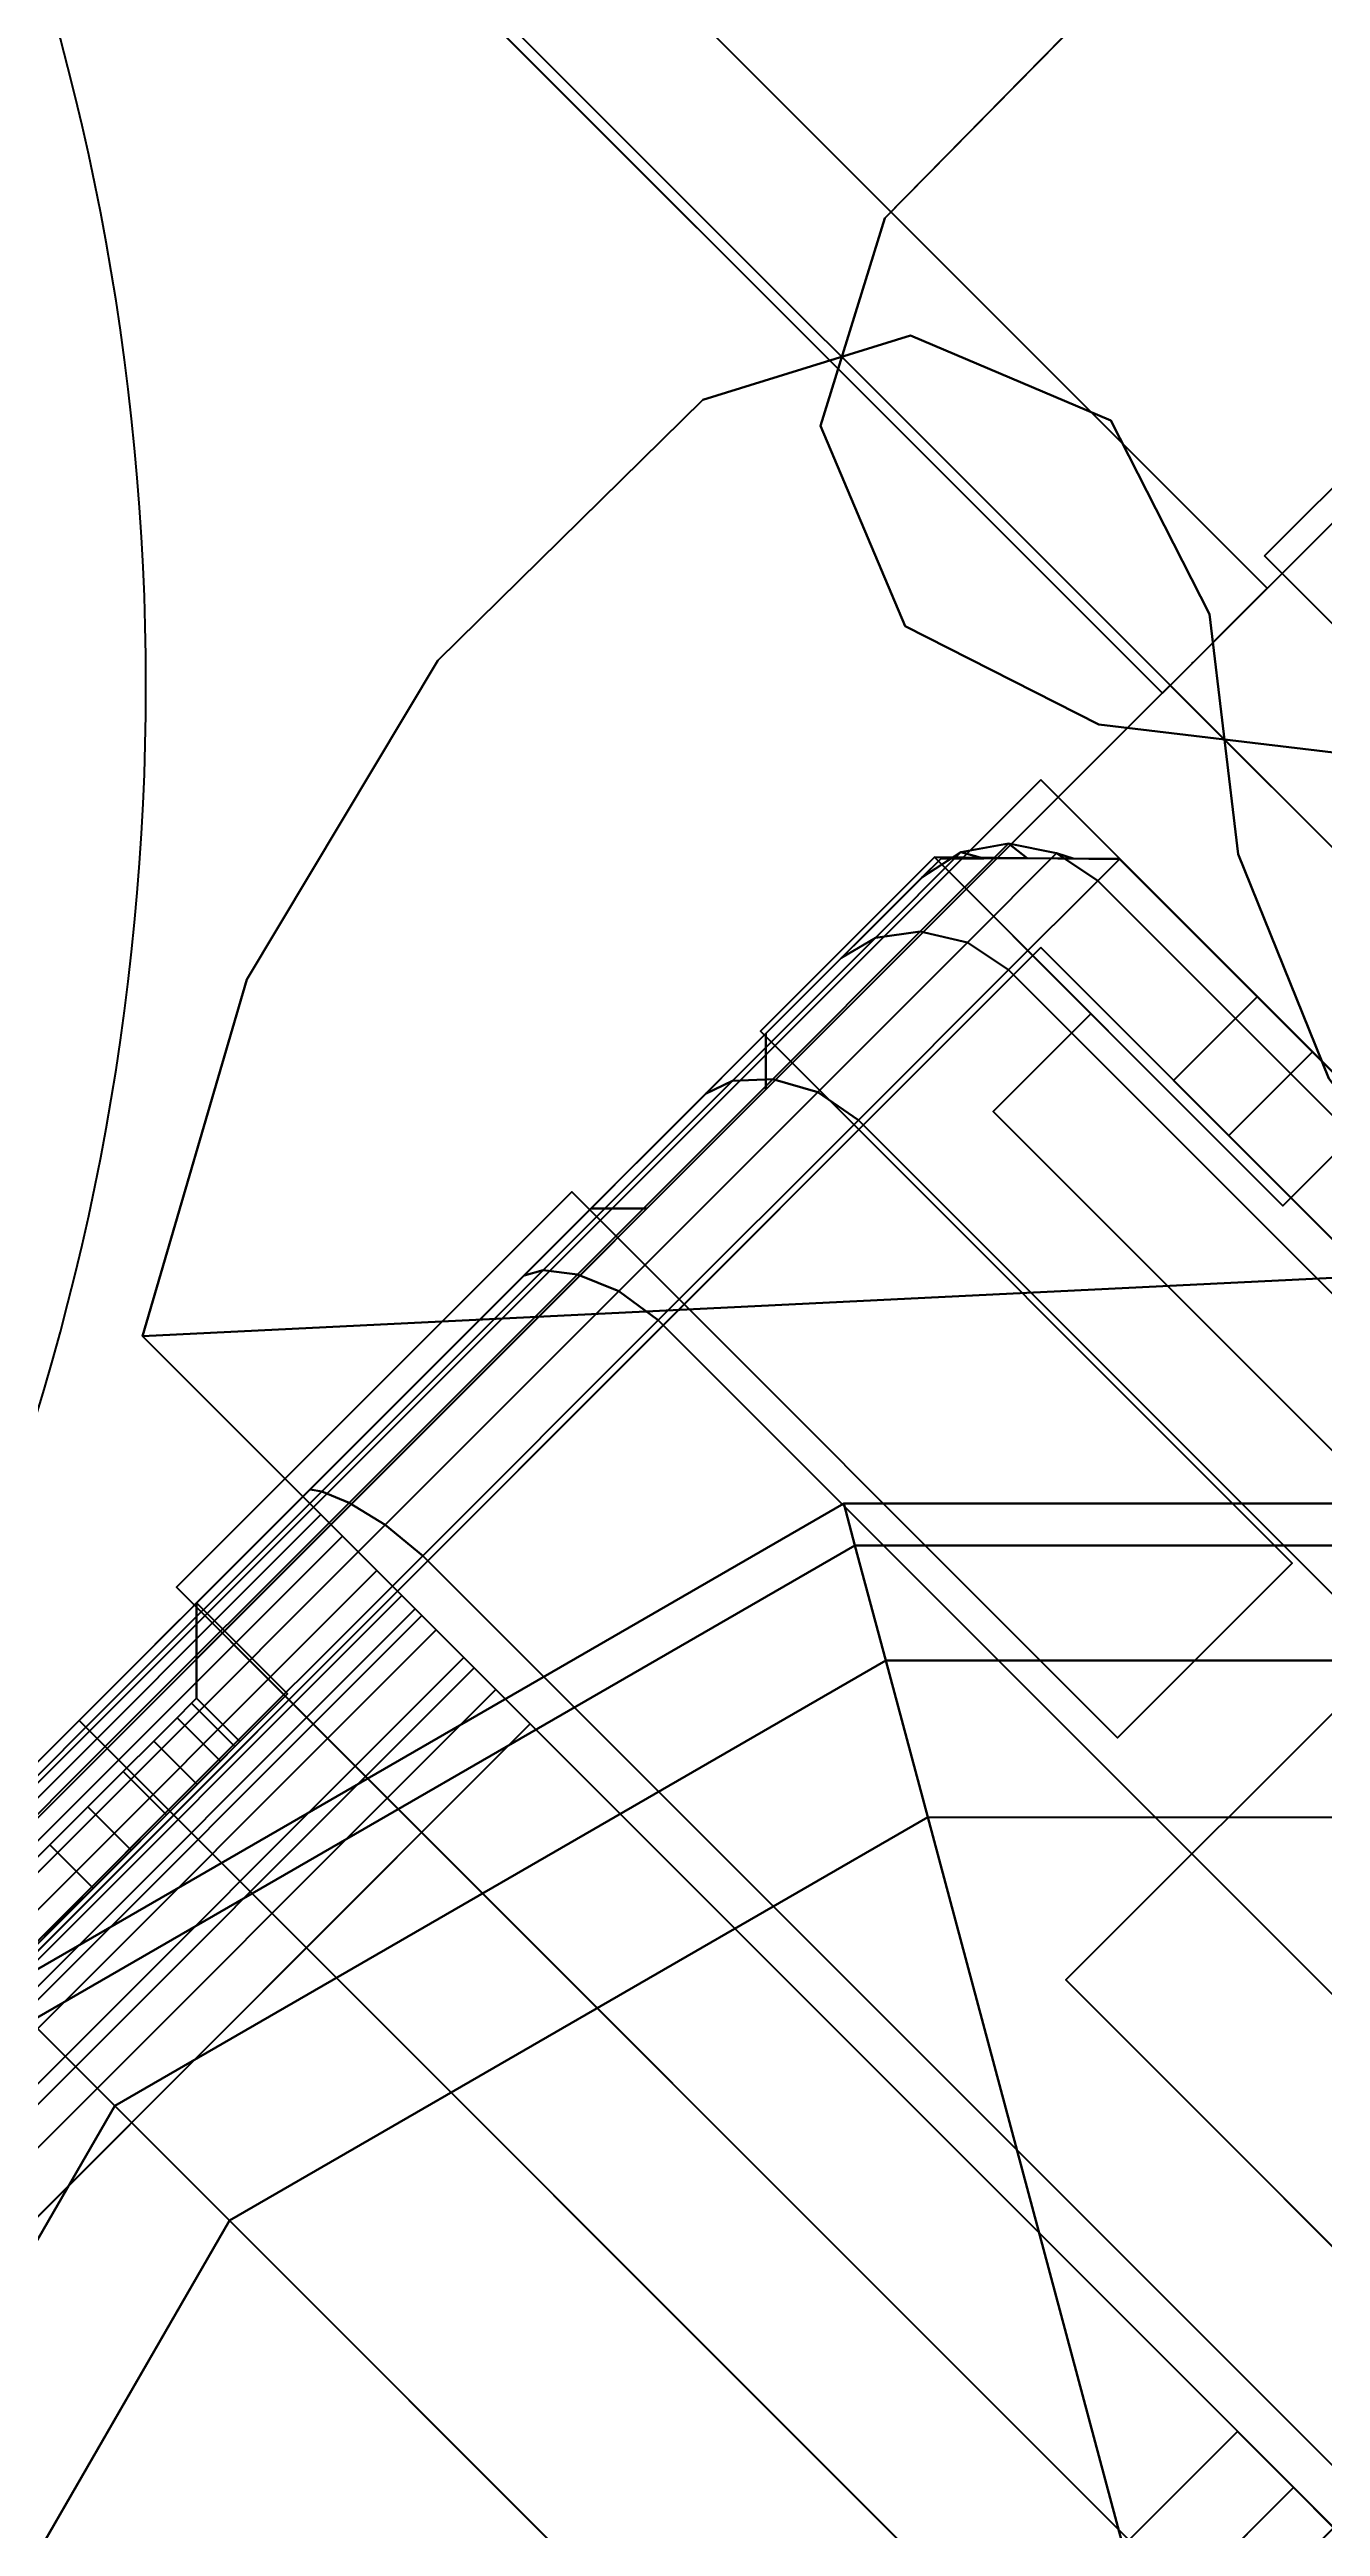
# Model space of a CAD drawing. Extents: x -170 to 1783, y -20 to 1205.
# Drawn here: x 138.927 to 139.57, y 495.025 to 496.277 of the extents above; entities that cross this region are included whole.
import ezdxf
from ezdxf.enums import TextEntityAlignment as Align

# ---------------------------------------------------------------- set-up
doc = ezdxf.new("R2010")
doc.units = 0
doc.header["$LTSCALE"] = 96
doc.header["$MEASUREMENT"] = 0
for name, color, linetype in [('A-FURN-3-PANEL-GLIDE', 7, 'Continuous'), ('A-FURN-3-PANEL-GLIDE-HOUSING', 7, 'Continuous'), ('A-FURN-3-PANEL-RACE', 7, 'Continuous'), ('A-FURN-3-PANEL-SIDE1', 7, 'Continuous'), ('A-FURN-3-PANEL-TOPCAP', 7, 'Continuous'), ('A-FURN-3-PANEL-TRIM', 7, 'Continuous'), ('A-FURN-3-WKSF-BRACKET', 7, 'Continuous'), ('A-FURN-P-PNLS', 7, 'Continuous'), ('A-FURN-P-WKSF', 7, 'Continuous'), ('A-FURN-P-WKSF-SUPPORT', 7, 'Continuous'), ('MAIN_FURN', 7, 'Continuous'), ('MAIN_PANEL', 7, 'Continuous'), ('MAIN_WKSURF', 7, 'Continuous'), ('MAIN_WRKSFC-SUPP', 7, 'Continuous')]:
    doc.layers.add(name, color=color, linetype=linetype)

# ---------------------------------------------------------------- blocks, each defined once
blk = doc.blocks.new('EC-EFP-444')
at = {"layer": 'A-FURN-3-PANEL-RACE', "color": 40, "linetype": 'Continuous'}
for points, invisible_edges in [([(0.5, 0.4255, 0.3963), (0.08, 0.4255, 0.3963), (0.08, -0.0125, 0.3963), (47.92, -0.0125, 0.3963)], 8), ([(47.5, 0.4255, 0.3963), (0.5, 0.4255, 0.3963), (47.92, -0.0125, 0.3963), (47.92, 0.4255, 0.3963)], 3), ([(47.86, 0.4255, 3.515), (47.92, 0.4255, 3.515), (47.92, -0.0125, 3.515), (47.86, 0.0475, 3.515)], 4), ([(47.92, 0.1819, 1.4986), (47.92, 0.4255, 0.3963), (47.92, -0.0125, 0.3963), (47.92, 0.1425, 1.4986)], 5), ([(47.92, 0.4255, 3.245), (47.92, 0.1425, 3.1951), (47.92, -0.0125, 3.515), (47.92, 0.4255, 3.515)], 2), ([(47.92, 0.1425, 3.1951), (47.92, 0.1425, 1.4986), (47.92, -0.0125, 0.3963), (47.92, -0.0125, 3.515)], 10), ([(47.86, 0.0475, 3.515), (47.92, -0.0125, 3.515), (47.4, -0.0125, 3.515), (47.4, 0.0475, 3.515)], 1), ([(47.92, -0.0125, 3.515), (47.92, -0.0125, 0.3963), (0.08, -0.0125, 0.3963), (0.08, -0.0125, 3.515)], 8)]:
    blk.add_3dface(points, dxfattribs=dict(at, invisible_edges=invisible_edges))
at = {"layer": 'A-FURN-3-PANEL-TRIM', "color": 60, "linetype": 'Continuous'}
for points, invisible_edges in [([(47.9639, 0.0847, 3.8013), (47.4, -0.1348, 3.8013), (48.0735, -0.1159, 3.8013), (48.0395, -0.0114, 3.8013)], 3), ([(47.9639, 0.0847, 4.013), (48.0395, -0.0114, 4.013), (48.0735, -0.1159, 4.013), (47.4, -0.1348, 4.013)], 12), ([(48.0735, -0.1159, 3.8013), (47.4, -0.1348, 3.8013), (47.935, -0.269, 3.8013), (48.0322, -0.2178, 3.8013)], 3), ([(48.0735, -0.1159, 4.013), (48.0322, -0.2178, 4.013), (47.935, -0.269, 4.013), (47.4, -0.1348, 4.013)], 12), ([(47.935, -0.269, 3.8013), (47.4, -0.1348, 3.8013), (47.5649, -0.2249, 3.8013), (47.7471, -0.2706, 3.8013)], 1), ([(47.935, -0.269, 4.013), (47.7471, -0.2706, 4.013), (47.5649, -0.2249, 4.013), (47.4, -0.1348, 4.013)], 8)]:
    blk.add_3dface(points, dxfattribs=dict(at, invisible_edges=invisible_edges))
for points in [[(47.9639, 0.0847, 3.8013), (48.0395, -0.0114, 3.8013), (48.0395, -0.0114, 4.013), (47.9639, 0.0847, 4.013)], [(48.0395, -0.0114, 3.8013), (48.0735, -0.1159, 3.8013), (48.0735, -0.1159, 4.013), (48.0395, -0.0114, 4.013)], [(48.0735, -0.1159, 3.8013), (48.0322, -0.2178, 3.8013), (48.0322, -0.2178, 4.013), (48.0735, -0.1159, 4.013)], [(48.0322, -0.2178, 3.8013), (47.935, -0.269, 3.8013), (47.935, -0.269, 4.013), (48.0322, -0.2178, 4.013)], [(47.935, -0.269, 3.8013), (47.7471, -0.2706, 3.8013), (47.7471, -0.2706, 4.013), (47.935, -0.269, 4.013)]]:
    blk.add_3dface(points, dxfattribs=at)
at = {"layer": 'A-FURN-P-PNLS', "color": 60, "linetype": 'Continuous'}
for p, q in [((48, 2), (48, 0)), ((48, 0), (0, 0))]:
    blk.add_line(p, q, dxfattribs=at)
at = {"layer": 'MAIN_PANEL', "color": 7, "linetype": 'Continuous'}
for p in [(48, 0), (48, 0, 43.663), (48, 0)]:
    blk.add_point(p, dxfattribs=at)
blk = doc.blocks.new('EC-EFP-456')
at = {"layer": 'A-FURN-3-PANEL-GLIDE', "color": 20, "linetype": 'Continuous', "invisible_edges": 12}
for points in [[(0.885, 1), (0.203, 0.6063), (0.4912, 0.318)], [(0.885, 1), (0.4912, 0.318), (0.885, 0.2125)], [(0.885, 1), (0.885, 0.2125), (1.2787, 0.318)]]:
    blk.add_3dface(points, dxfattribs=at)
at = {"layer": 'A-FURN-3-PANEL-GLIDE', "color": 20, "linetype": 'Continuous'}
for points in [[(0.7837, 0.8246, 0.3285), (0.4912, 0.318, 0.3285), (0.203, 0.6063, 0.3285), (0.7096, 0.8988, 0.3285)], [(0.885, 0.7975, 0.3285), (0.885, 0.2125, 0.3285), (0.4912, 0.318, 0.3285), (0.7837, 0.8246, 0.3285)], [(0.9862, 0.8246, 0.3285), (1.2787, 0.318, 0.3285), (0.885, 0.2125, 0.3285), (0.885, 0.7975, 0.3285)], [(0.4912, 0.318, 0.3285), (0.4502, 0.2469, 0.3065), (0.1319, 0.5652, 0.3065), (0.203, 0.6063, 0.3285)], [(0.4502, 0.2469, 0.022), (0.4912, 0.318), (0.203, 0.6063), (0.1319, 0.5652, 0.022)], [(0.4502, 0.2469, 0.3065), (0.4201, 0.1948, 0.2464), (0.0798, 0.5351, 0.2464), (0.1319, 0.5652, 0.3065)], [(0.4201, 0.1948, 0.0821), (0.4502, 0.2469, 0.022), (0.1319, 0.5652, 0.022), (0.0798, 0.5351, 0.0821)], [(0.4201, 0.1948, 0.2464), (0.4091, 0.1758, 0.1642), (0.0608, 0.5241, 0.1642), (0.0798, 0.5351, 0.2464)], [(0.4091, 0.1758, 0.1642), (0.4201, 0.1948, 0.0821), (0.0798, 0.5351, 0.0821), (0.0608, 0.5241, 0.1642)], [(0.885, 0.2125, 0.3285), (0.885, 0.1304, 0.3065), (0.4502, 0.2469, 0.3065), (0.4912, 0.318, 0.3285)], [(0.885, 0.1304, 0.022), (0.885, 0.2125), (0.4912, 0.318), (0.4502, 0.2469, 0.022)], [(1.2787, 0.318, 0.3285), (1.3198, 0.2469, 0.3065), (0.885, 0.1304, 0.3065), (0.885, 0.2125, 0.3285)], [(1.3198, 0.2469, 0.022), (1.2787, 0.318), (0.885, 0.2125), (0.885, 0.1304, 0.022)], [(0.885, 0.1304, 0.3065), (0.885, 0.0703, 0.2464), (0.4201, 0.1948, 0.2464), (0.4502, 0.2469, 0.3065)], [(0.885, 0.0703, 0.0821), (0.885, 0.1304, 0.022), (0.4502, 0.2469, 0.022), (0.4201, 0.1948, 0.0821)], [(1.3198, 0.2469, 0.3065), (1.3499, 0.1948, 0.2464), (0.885, 0.0703, 0.2464), (0.885, 0.1304, 0.3065)], [(1.3499, 0.1948, 0.0821), (1.3198, 0.2469, 0.022), (0.885, 0.1304, 0.022), (0.885, 0.0703, 0.0821)], [(0.885, 0.0703, 0.2464), (0.885, 0.0483, 0.1642), (0.4091, 0.1758, 0.1642), (0.4201, 0.1948, 0.2464)], [(0.885, 0.0483, 0.1642), (0.885, 0.0703, 0.0821), (0.4201, 0.1948, 0.0821), (0.4091, 0.1758, 0.1642)]]:
    blk.add_3dface(points, dxfattribs=at)
at = {"layer": 'A-FURN-3-PANEL-GLIDE-HOUSING', "color": 40, "linetype": 'Continuous'}
for points, invisible_edges in [([(0.6, 0.6883, 4.2397), (0.8848, 0.6883, 4.2397), (0.8848, 1.3143, 4.2397), (0.6, 1.3143, 4.2397)], 2), ([(0.885, 0.79, 3.5747), (0.28, 0.79, 3.5747), (0.28, 0.79, 3.3867), (0.7365, 0.8515, 2.2447)], 8), ([(0.6849, 0.7999, 2.2447), (0.28, 0.717, 3.3867), (0.28, 0.717, 3.5747), (0.885, 0.717, 3.5747)], 8), ([(0.28, 0.717, 3.5747), (0.28, 0.79, 3.5747), (0.885, 0.79, 3.5747), (0.885, 0.717, 3.5747)], 4), ([(0.6, 0.6883, 3.5747), (0.6002, 0.717, 3.5747), (0.885, 0.717, 3.5747), (0.8848, 0.6883, 3.5747)], 4)]:
    blk.add_3dface(points, dxfattribs=dict(at, invisible_edges=invisible_edges))
for points in [[(0.8848, 0.6483, 4.1997), (0.8848, 0.6883, 4.2397), (0.6, 0.6883, 4.2397), (0.6, 0.6483, 4.1997)], [(0.8848, 0.6883, 3.5747), (0.8848, 0.6483, 3.6147), (0.6, 0.6483, 3.6147), (0.6, 0.6883, 3.5747)], [(0.8848, 0.6483, 4.1997), (0.6, 0.6483, 4.1997), (0.6, 0.6483, 3.6147), (0.8848, 0.6483, 3.6147)]]:
    blk.add_3dface(points, dxfattribs=at)
at = {"layer": 'A-FURN-3-PANEL-RACE', "color": 40, "linetype": 'Continuous'}
for points, invisible_edges in [([(0.5, 0.7375, 0.4563), (2.098, 0.7375, 0.4563), (47.5, 0.4255, 0.4563), (0.5, 0.4255, 0.4563)], 6), ([(0.5, 0.7375, 0.3963), (0.5, 0.4255, 0.3963), (47.5, 0.4255, 0.3963), (2.098, 0.7375, 0.3963)], 6), ([(0.5, 0.4255, 0.3963), (0.08, 0.4255, 0.3963), (0.08, -0.0125, 0.3963), (47.92, -0.0125, 0.3963)], 8), ([(0.08, 0.386, 1.7894), (0.08, 0.1819, 1.4986), (0.08, 0.4255, 0.3963), (0.08, 0.4255, 1.7894)], 2), ([(0.08, 0.1819, 1.4986), (0.08, 0.1425, 1.4986), (0.08, -0.0125, 0.3963), (0.08, 0.4255, 0.3963)], 10), ([(0.5, 0.4255, 0.3963), (0.5, 0.4255, 0.4563), (0.14, 0.4255, 0.4563), (0.08, 0.4255, 0.3963)], 4), ([(0.08, 0.4255, 3.245), (0.08, 0.4255, 3.515), (0.08, -0.0125, 3.515), (0.08, 0.1425, 3.1951)], 4), ([(0.14, 0.4255, 3.515), (0.14, 0.0475, 3.515), (0.08, -0.0125, 3.515), (0.08, 0.4255, 3.515)], 2), ([(0.5, 0.4255, 0.4563), (47.86, 0.0475, 0.4563), (0.14, 0.0475, 0.4563), (0.14, 0.4255, 0.4563)], 1), ([(0.14, 0.4255, 1.7894), (0.14, 0.4255, 0.4563), (0.14, 0.1819, 1.4986), (0.14, 0.386, 1.7894)], 2), ([(0.14, 0.4255, 0.4563), (0.14, 0.0475, 0.4563), (0.14, 0.1425, 1.4986), (0.14, 0.1819, 1.4986)], 10), ([(0.14, 0.1425, 3.1951), (0.14, 0.0475, 3.515), (0.14, 0.4255, 3.515), (0.14, 0.4255, 3.245)], 1), ([(47.5, 0.4255, 0.3963), (0.5, 0.4255, 0.3963), (47.92, -0.0125, 0.3963), (47.92, 0.4255, 0.3963)], 3), ([(47.5, 0.4255, 0.4563), (47.86, 0.4255, 0.4563), (47.86, 0.0475, 0.4563), (0.5, 0.4255, 0.4563)], 12), ([(0.08, 0.1425, 3.1951), (0.08, -0.0125, 3.515), (0.08, -0.0125, 0.3963), (0.08, 0.1425, 1.4986)], 5), ([(0.14, 0.0475, 0.4563), (0.14, 0.0475, 3.515), (0.14, 0.1425, 3.1951), (0.14, 0.1425, 1.4986)], 10), ([(0.6, 0.1425, 4.1797), (0.6, 0.1425, 4.2397), (0.6, 0.1024, 4.2344), (0.6, 0.1179, 4.1764)], 4), ([(0.6, 0.1179, 4.1764), (0.6, 0.1024, 4.2344), (0.6, 0.065, 4.2189), (0.6, 0.095, 4.1669)], 5), ([(0.6, 0.095, 4.1669), (0.6, 0.065, 4.2189), (0.6, 0.0329, 4.1943), (0.6, 0.0753, 4.1519)], 5), ([(0.6, 0.0753, 4.1519), (0.6, 0.0329, 4.1943), (0.6, 0.0082, 4.1622), (0.6, 0.0602, 4.1322)], 5), ([(0.6, 0.0602, 4.1322), (0.6, 0.0082, 4.1622), (0.6, -0.0072, 4.1248), (0.6, 0.0507, 4.1093)], 5), ([(0.6, 0.0507, 4.1093), (0.6, -0.0072, 4.1248), (0.6, -0.0125, 4.0847), (0.6, 0.0475, 4.0847)], 5), ([(0.14, 0.0475, 3.515), (0.6, 0.0475, 3.515), (0.6, -0.0125, 3.515), (0.08, -0.0125, 3.515)], 8), ([(0.14, 0.0475, 0.4563), (47.86, 0.0475, 0.4563), (47.86, 0.0475, 3.515), (0.14, 0.0475, 3.515)], 4), ([(0.6, 0.0475, 3.515), (47.4, 0.0475, 3.515), (47.4, 0.0475, 4.0847), (0.6, 0.0475, 4.0847)], 1), ([(0.6, 0.0475, 3.515), (0.6, 0.0475, 4.0847), (0.6, -0.0125, 4.0847), (0.6, -0.0125, 3.515)], 2), ([(47.92, -0.0125, 3.515), (47.92, -0.0125, 0.3963), (0.08, -0.0125, 0.3963), (0.08, -0.0125, 3.515)], 8), ([(47.4, -0.0125, 4.0847), (47.4, -0.0125, 3.515), (0.6, -0.0125, 3.515), (0.6, -0.0125, 4.0847)], 2)]:
    blk.add_3dface(points, dxfattribs=dict(at, invisible_edges=invisible_edges))
for points in [[(0.5, 0.7375, 0.4563), (0.5, 0.7375, 0.3963), (2.098, 0.7375, 0.3963), (2.098, 0.7375, 0.4563)], [(0.5, 0.7375, 0.3963), (0.5, 0.7375, 0.4563), (0.5, 0.4255, 0.4563), (0.5, 0.4255, 0.3963)], [(0.14, 0.1425, 3.1951), (0.14, 0.4255, 3.245), (0.08, 0.4255, 3.245), (0.08, 0.1425, 3.1951)], [(0.08, 0.386, 1.7894), (0.14, 0.386, 1.7894), (0.14, 0.1819, 1.4986), (0.08, 0.1819, 1.4986)], [(0.08, 0.1819, 1.4986), (0.14, 0.1819, 1.4986), (0.14, 0.1425, 1.4986), (0.08, 0.1425, 1.4986)], [(0.14, 0.1425, 1.4986), (0.14, 0.1425, 3.1951), (0.08, 0.1425, 3.1951), (0.08, 0.1425, 1.4986)], [(47.4, 0.1425, 4.1797), (47.4, 0.1425, 4.2397), (0.6, 0.1425, 4.2397), (0.6, 0.1425, 4.1797)], [(47.4, 0.1425, 4.2397), (47.4, 0.1024, 4.2344), (0.6, 0.1024, 4.2344), (0.6, 0.1425, 4.2397)], [(0.6, 0.1425, 4.1797), (0.6, 0.1179, 4.1764), (47.4, 0.1179, 4.1764), (47.4, 0.1425, 4.1797)], [(0.6, 0.1179, 4.1764), (0.6, 0.095, 4.1669), (47.4, 0.095, 4.1669), (47.4, 0.1179, 4.1764)], [(47.4, 0.1024, 4.2344), (47.4, 0.065, 4.2189), (0.6, 0.065, 4.2189), (0.6, 0.1024, 4.2344)], [(0.6, 0.095, 4.1669), (0.6, 0.0753, 4.1519), (47.4, 0.0753, 4.1519), (47.4, 0.095, 4.1669)], [(0.6, 0.0753, 4.1519), (0.6, 0.0602, 4.1322), (47.4, 0.0602, 4.1322), (47.4, 0.0753, 4.1519)], [(47.4, 0.065, 4.2189), (47.4, 0.0329, 4.1943), (0.6, 0.0329, 4.1943), (0.6, 0.065, 4.2189)], [(0.6, 0.0602, 4.1322), (0.6, 0.0507, 4.1093), (47.4, 0.0507, 4.1093), (47.4, 0.0602, 4.1322)], [(0.6, 0.0507, 4.1093), (0.6, 0.0475, 4.0847), (47.4, 0.0475, 4.0847), (47.4, 0.0507, 4.1093)], [(47.4, 0.0329, 4.1943), (47.4, 0.0082, 4.1622), (0.6, 0.0082, 4.1622), (0.6, 0.0329, 4.1943)], [(47.4, 0.0082, 4.1622), (47.4, -0.0072, 4.1248), (0.6, -0.0072, 4.1248), (0.6, 0.0082, 4.1622)], [(47.4, -0.0072, 4.1248), (47.4, -0.0125, 4.0847), (0.6, -0.0125, 4.0847), (0.6, -0.0072, 4.1248)]]:
    blk.add_3dface(points, dxfattribs=at)
at = {"layer": 'A-FURN-3-PANEL-SIDE1', "color": 7, "linetype": 'Continuous'}
for points in [[(47.3224, 1.955, 55.7401), (47.3228, 0.045, 55.7401), (0.6776, 0.045, 55.7401), (0.6776, 1.955, 55.7401)], [(0.6776, 0.045, 4.2397), (0.6776, 1.955, 4.2397), (0.6776, 1.955, 55.7401), (0.6776, 0.045, 55.7401)], [(47.3224, 0.045, 4.2397), (47.3224, 1.955, 4.2397), (0.6776, 1.955, 4.2397), (0.6776, 0.045, 4.2397)], [(47.3228, 0.045, 55.7401), (47.3224, 0.045, 4.2397), (0.6776, 0.045, 4.2397), (0.6776, 0.045, 55.7401)]]:
    blk.add_3dface(points, dxfattribs=at)
at = {"layer": 'A-FURN-3-PANEL-TOPCAP', "color": 60, "linetype": 'Continuous'}
for points, invisible_edges in [([(0.1285, -0.0047, 55.635), (0.144, -0.02, 55.635), (0.144, 2.02, 55.635), (0.1285, 2.0047, 55.635)], 10), ([(0.144, -0.02, 55.635), (0.269, -0.02, 55.635), (0.269, 2.02, 55.635), (0.144, 2.02, 55.635)], 10), ([(0.289, 2, 55.635), (0.269, 2.02, 55.635), (0.269, -0.02, 55.635), (0.289, 0, 55.635)], 10), ([(0.394, 2.02, 55.635), (0.3741, 2, 55.635), (0.3741, 0, 55.635), (0.394, -0.02, 55.635)], 10), ([(0.676, 2.02, 55.635), (0.394, 2.02, 55.635), (0.394, -0.02, 55.635), (0.676, -0.02, 55.635)], 10), ([(0.1285, 2.0047, 55.635), (0.1129, 1.9894, 55.635), (0.1129, 0.0106, 55.635), (0.1285, -0.0047, 55.635)], 10), ([(0.289, 0, 55.635), (0.3741, 0, 55.635), (0.3741, 2, 55.635), (0.289, 2, 55.635)], 10), ([(0.0965, 0.0273, 55.635), (0.1129, 0.0106, 55.635), (0.1129, 1.9894, 55.635), (0.0965, 1.9727, 55.635)], 10), ([(0.0965, 1.9727, 55.635), (0.08, 1.956, 55.635), (0.08, 0.044, 55.635), (0.0965, 0.0273, 55.635)], 8), ([(0.815, 0.045, 55.7401), (0.815, -0.02, 55.7741), (47.185, 0.014, 55.7401), (47.185, 0.045, 55.7401)], 1), ([(0.676, -0.02, 55.635), (0.6807, -0.02, 55.671), (0.7136, 0.014, 55.6622), (0.71, 0.014, 55.635)], 2), ([(0.6807, -0.02, 55.671), (0.6946, -0.02, 55.7045), (0.724, 0.014, 55.6875), (0.7136, 0.014, 55.6622)], 10), ([(0.6946, -0.02, 55.7045), (0.7167, -0.02, 55.7333), (0.7407, 0.014, 55.7093), (0.724, 0.014, 55.6875)], 10), ([(0.7167, -0.02, 55.7333), (0.7455, -0.02, 55.7554), (0.7625, 0.014, 55.726), (0.7407, 0.014, 55.7093)], 10), ([(0.7455, -0.02, 55.7554), (0.779, -0.02, 55.7693), (0.7878, 0.014, 55.7365), (0.7625, 0.014, 55.726)], 10), ([(0.779, -0.02, 55.7693), (0.815, -0.02, 55.7741), (0.815, 0.014, 55.7401), (0.7878, 0.014, 55.7365)], 10), ([(47.185, -0.02, 55.7741), (47.185, 0.014, 55.7401), (0.815, 0.014, 55.7401), (0.815, -0.02, 55.7741)], 5), ([(0.269, -0.02, 55.635), (0.2783, -0.02, 55.7687), (0.2976, 0, 55.7635), (0.289, 0, 55.635)], 2), ([(0.2783, -0.02, 55.7687), (0.3232, -0.02, 55.8949), (0.3405, 0, 55.8849), (0.2976, 0, 55.7635)], 10), ([(0.289, 0, 55.635), (0.2976, 0, 55.7635), (0.3798, 0, 55.7415), (0.3741, 0, 55.635)], 2), ([(0.2976, 0, 55.7635), (0.3405, 0, 55.8849), (0.4142, 0, 55.8424), (0.3798, 0, 55.7415)], 10), ([(0.3232, -0.02, 55.8949), (0.4005, -0.02, 56.0044), (0.4146, 0, 55.9903), (0.3405, 0, 55.8849)], 10), ([(0.3405, 0, 55.8849), (0.4146, 0, 55.9903), (0.4748, 0, 55.9301), (0.4142, 0, 55.8424)], 10), ([(0.3741, 0, 55.635), (0.3798, 0, 55.7415), (0.399, -0.02, 55.7363), (0.394, -0.02, 55.635)], 2), ([(0.3798, 0, 55.7415), (0.4142, 0, 55.8424), (0.4315, -0.02, 55.8323), (0.399, -0.02, 55.7363)], 10), ([(0.4005, -0.02, 56.0044), (0.5044, -0.02, 56.0891), (0.5144, 0, 56.0717), (0.4146, 0, 55.9903)], 10), ([(0.4142, 0, 55.8424), (0.4748, 0, 55.9301), (0.4889, -0.02, 55.9159), (0.4315, -0.02, 55.8323)], 10), ([(0.4146, 0, 55.9903), (0.5144, 0, 56.0717), (0.5569, 0, 55.9981), (0.4748, 0, 55.9301)], 10), ([(0.4748, 0, 55.9301), (0.5569, 0, 55.9981), (0.5669, -0.02, 55.9807), (0.4889, -0.02, 55.9159)], 10), ([(0.5044, -0.02, 56.0891), (0.6273, -0.02, 56.1426), (0.6324, 0, 56.1232), (0.5144, 0, 56.0717)], 10), ([(0.5144, 0, 56.0717), (0.6324, 0, 56.1232), (0.6544, 0, 56.0411), (0.5569, 0, 55.9981)], 10), ([(0.5569, 0, 55.9981), (0.6544, 0, 56.0411), (0.6596, -0.02, 56.0218), (0.5669, -0.02, 55.9807)], 10), ([(0.6273, -0.02, 56.1426), (0.76, -0.02, 56.161), (0.76, 0, 56.141), (0.6324, 0, 56.1232)], 10), ([(0.6324, 0, 56.1232), (0.76, 0, 56.141), (0.76, 0, 56.056), (0.6544, 0, 56.0411)], 10), ([(0.6544, 0, 56.0411), (0.76, 0, 56.056), (0.76, -0.02, 56.036), (0.6596, -0.02, 56.0218)], 10), ([(0.76, -0.02, 56.161), (47.24, -0.02, 56.161), (47.24, 0, 56.141), (0.76, 0, 56.141)], 10), ([(47.24, 0, 56.056), (0.76, 0, 56.056), (0.76, 0, 56.141), (47.24, 0, 56.141)], 10), ([(0.76, 0, 56.056), (47.24, 0, 56.056), (47.24, -0.02, 56.036), (0.76, -0.02, 56.036)], 10), ([(0.144, -0.02, 55.635), (0.1575, -0.02, 55.8011), (0.2783, -0.02, 55.7687), (0.269, -0.02, 55.635)], 2), ([(0.1575, -0.02, 55.8011), (0.2149, -0.02, 55.9575), (0.3232, -0.02, 55.8949), (0.2783, -0.02, 55.7687)], 10), ([(0.2149, -0.02, 55.9575), (0.3121, -0.02, 56.0929), (0.4005, -0.02, 56.0044), (0.3232, -0.02, 55.8949)], 10), ([(0.3121, -0.02, 56.0929), (0.4419, -0.02, 56.1974), (0.5044, -0.02, 56.0891), (0.4005, -0.02, 56.0044)], 10), ([(0.6807, -0.02, 55.671), (0.676, -0.02, 55.635), (0.394, -0.02, 55.635), (0.399, -0.02, 55.7363)], 8), ([(0.6946, -0.02, 55.7045), (0.6807, -0.02, 55.671), (0.399, -0.02, 55.7363), (0.4315, -0.02, 55.8323)], 10), ([(0.4315, -0.02, 55.8323), (0.4889, -0.02, 55.9159), (0.7167, -0.02, 55.7333), (0.6946, -0.02, 55.7045)], 10), ([(0.4419, -0.02, 56.1974), (0.5949, -0.02, 56.2633), (0.6273, -0.02, 56.1426), (0.5044, -0.02, 56.0891)], 10), ([(0.7455, -0.02, 55.7554), (0.7167, -0.02, 55.7333), (0.4889, -0.02, 55.9159), (0.5669, -0.02, 55.9807)], 10), ([(0.5669, -0.02, 55.9807), (0.6596, -0.02, 56.0218), (0.779, -0.02, 55.7693), (0.7455, -0.02, 55.7554)], 10), ([(0.5949, -0.02, 56.2633), (0.76, -0.02, 56.286), (0.76, -0.02, 56.161), (0.6273, -0.02, 56.1426)], 10), ([(0.815, -0.02, 55.7741), (0.779, -0.02, 55.7693), (0.6596, -0.02, 56.0218), (0.76, -0.02, 56.036)], 10), ([(0.76, -0.02, 56.161), (0.76, -0.02, 56.286), (47.24, -0.02, 56.286), (47.24, -0.02, 56.161)], 5), ([(47.185, -0.02, 55.7741), (0.815, -0.02, 55.7741), (0.76, -0.02, 56.036), (47.24, -0.02, 56.036)], 10)]:
    blk.add_3dface(points, dxfattribs=dict(at, invisible_edges=invisible_edges))
for points in [[(0.0957, 0.044, 55.8177), (0.08, 0.044, 55.635), (0.08, 1.956, 55.635), (0.0957, 1.956, 55.8177)], [(0.1595, 0.044, 55.9895), (0.0957, 0.044, 55.8177), (0.0957, 1.956, 55.8177), (0.1595, 1.956, 55.9895)], [(0.2668, 0.044, 56.1382), (0.1595, 0.044, 55.9895), (0.1595, 1.956, 55.9895), (0.2668, 1.956, 56.1382)], [(0.4099, 0.044, 56.2528), (0.2668, 0.044, 56.1382), (0.2668, 1.956, 56.1382), (0.4099, 1.956, 56.2528)], [(0.5783, 0.044, 56.3252), (0.4099, 0.044, 56.2528), (0.4099, 1.956, 56.2528), (0.5783, 1.956, 56.3252)], [(0.76, 0.044, 56.35), (0.5783, 0.044, 56.3252), (0.5783, 1.956, 56.3252), (0.76, 1.956, 56.35)], [(0.76, 0.044, 56.35), (0.76, 1.956, 56.35), (47.24, 1.956, 56.35), (47.24, 0.044, 56.35)], [(0.0965, 0.0273, 55.635), (0.08, 0.044, 55.635), (0.0957, 0.044, 55.8177), (0.1006, 0.0195, 55.8155)], [(0.1006, 0.0195, 55.8155), (0.0957, 0.044, 55.8177), (0.1595, 0.044, 55.9895), (0.1644, 0.0195, 55.9859)], [(0.1644, 0.0195, 55.9859), (0.1595, 0.044, 55.9895), (0.2668, 0.044, 56.1382), (0.2713, 0.0195, 56.1337)], [(0.2713, 0.0195, 56.1337), (0.2668, 0.044, 56.1382), (0.4099, 0.044, 56.2528), (0.4136, 0.0195, 56.248)], [(0.4136, 0.0195, 56.248), (0.4099, 0.044, 56.2528), (0.5783, 0.044, 56.3252), (0.5806, 0.0195, 56.3203)], [(0.5806, 0.0195, 56.3203), (0.5783, 0.044, 56.3252), (0.76, 0.044, 56.35), (0.76, 0.0195, 56.3451)], [(0.71, 0.045, 55.635), (0.676, 0.045, 55.635), (0.676, -0.02, 55.635), (0.71, 0.014, 55.635)], [(0.7136, 0.045, 55.6622), (0.71, 0.045, 55.635), (0.71, 0.014, 55.635), (0.7136, 0.014, 55.6622)], [(0.724, 0.045, 55.6875), (0.7136, 0.045, 55.6622), (0.7136, 0.014, 55.6622), (0.724, 0.014, 55.6875)], [(0.7407, 0.045, 55.7093), (0.724, 0.045, 55.6875), (0.724, 0.014, 55.6875), (0.7407, 0.014, 55.7093)], [(0.7625, 0.045, 55.726), (0.7407, 0.045, 55.7093), (0.7407, 0.014, 55.7093), (0.7625, 0.014, 55.726)], [(0.76, 0.0195, 56.3451), (0.76, 0.044, 56.35), (47.24, 0.044, 56.35), (47.24, 0.0195, 56.3451)], [(0.7878, 0.045, 55.7365), (0.7625, 0.045, 55.726), (0.7625, 0.014, 55.726), (0.7878, 0.014, 55.7365)], [(0.815, 0.045, 55.7401), (0.7878, 0.045, 55.7365), (0.7878, 0.014, 55.7365), (0.815, 0.014, 55.7401)], [(0.1129, 0.0106, 55.635), (0.0965, 0.0273, 55.635), (0.1006, 0.0195, 55.8155), (0.1143, -0.0013, 55.8104)], [(0.1143, -0.0013, 55.8104), (0.1006, 0.0195, 55.8155), (0.1644, 0.0195, 55.9859), (0.1774, -0.0013, 55.977)], [(0.1774, -0.0013, 55.977), (0.1644, 0.0195, 55.9859), (0.2713, 0.0195, 56.1337), (0.2828, -0.0013, 56.1222)], [(0.2828, -0.0013, 56.1222), (0.2713, 0.0195, 56.1337), (0.4136, 0.0195, 56.248), (0.4225, -0.0013, 56.2349)], [(0.4225, -0.0013, 56.2349), (0.4136, 0.0195, 56.248), (0.5806, 0.0195, 56.3203), (0.5856, -0.0013, 56.3065)], [(0.5856, -0.0013, 56.3065), (0.5806, 0.0195, 56.3203), (0.76, 0.0195, 56.3451), (0.76, -0.0013, 56.3313)], [(0.76, -0.0013, 56.3313), (0.76, 0.0195, 56.3451), (47.24, 0.0195, 56.3451), (47.24, -0.0013, 56.3313)], [(0.1285, -0.0047, 55.635), (0.1129, 0.0106, 55.635), (0.1143, -0.0013, 55.8104), (0.1344, -0.0151, 55.8048)], [(0.1344, -0.0151, 55.8048), (0.1143, -0.0013, 55.8104), (0.1774, -0.0013, 55.977), (0.1955, -0.0151, 55.9663)], [(0.144, -0.02, 55.635), (0.1285, -0.0047, 55.635), (0.1344, -0.0151, 55.8048), (0.1575, -0.02, 55.8011)], [(0.1955, -0.0151, 55.9663), (0.1774, -0.0013, 55.977), (0.2828, -0.0013, 56.1222), (0.2978, -0.0151, 56.1072)], [(0.2978, -0.0151, 56.1072), (0.2828, -0.0013, 56.1222), (0.4225, -0.0013, 56.2349), (0.4331, -0.0151, 56.2168)], [(0.4331, -0.0151, 56.2168), (0.4225, -0.0013, 56.2349), (0.5856, -0.0013, 56.3065), (0.5913, -0.0151, 56.2864)], [(0.5913, -0.0151, 56.2864), (0.5856, -0.0013, 56.3065), (0.76, -0.0013, 56.3313), (0.76, -0.0151, 56.3105)], [(0.76, -0.0151, 56.3105), (0.76, -0.0013, 56.3313), (47.24, -0.0013, 56.3313), (47.24, -0.0151, 56.3105)], [(0.1575, -0.02, 55.8011), (0.1344, -0.0151, 55.8048), (0.1955, -0.0151, 55.9663), (0.2149, -0.02, 55.9575)], [(0.2149, -0.02, 55.9575), (0.1955, -0.0151, 55.9663), (0.2978, -0.0151, 56.1072), (0.3121, -0.02, 56.0929)], [(0.3121, -0.02, 56.0929), (0.2978, -0.0151, 56.1072), (0.4331, -0.0151, 56.2168), (0.4419, -0.02, 56.1974)], [(0.4419, -0.02, 56.1974), (0.4331, -0.0151, 56.2168), (0.5913, -0.0151, 56.2864), (0.5949, -0.02, 56.2633)], [(0.5949, -0.02, 56.2633), (0.5913, -0.0151, 56.2864), (0.76, -0.0151, 56.3105), (0.76, -0.02, 56.286)], [(0.76, -0.02, 56.286), (0.76, -0.0151, 56.3105), (47.24, -0.0151, 56.3105), (47.24, -0.02, 56.286)]]:
    blk.add_3dface(points, dxfattribs=at)
at = {"layer": 'A-FURN-3-PANEL-TRIM', "color": 60, "linetype": 'Continuous'}
for points, invisible_edges in [([(0.395, 2.0328, 55.635), (0.6776, 2.0328, 55.635), (0.6776, -0.0328, 55.635), (0.395, -0.0328, 55.635)], 8), ([(0.6, -0.1348, 3.5747), (0.6, 1.6815, 3.5747), (0.1, 1.6815, 3.5747), (0.1, 0.3185, 3.5747)], 10), ([(0.6, -0.1348, 4.2397), (0.1, 0.3185, 4.2397), (0.1, 1.6815, 4.2397), (0.6, 1.6815, 4.2397)], 5), ([(0.2701, 1.6426, 55.635), (0.395, 1.6426, 55.635), (0.395, 0.3574, 55.635), (0.2701, 0.3574, 55.635)], 10), ([(0.0361, 0.0847, 3.5747), (0.6, -0.1348, 3.5747), (0.1, 0.3185, 3.5747), (0.0837, 0.1973, 3.5747)], 3), ([(0.0361, 0.0847, 4.2397), (0.0837, 0.1973, 4.2397), (0.1, 0.3185, 4.2397), (0.6, -0.1348, 4.2397)], 12), ([(0.0361, 0.0847, 3.8013), (0.0837, 0.1973, 3.8013), (0.1, 0.3185, 3.8013), (0.6, -0.1348, 3.8013)], 12), ([(0.0361, 0.0847, 4.013), (0.6, -0.1348, 4.013), (0.1, 0.3185, 4.013), (0.0837, 0.1973, 4.013)], 3), ([(0.2155, 0.0891, 4.2397), (0.2155, 0.0891, 55.635), (0.1457, 0.0891, 55.635), (0.1457, 0.0891, 4.2397)], 2), ([(0.1457, -0.0228, 55.635), (0.1457, 0.0891, 55.635), (0.2155, 0.0891, 55.635), (0.2701, -0.0228, 55.635)], 6), ([(-0.0735, -0.1159, 3.5747), (0.6, -0.1348, 3.5747), (0.0361, 0.0847, 3.5747), (-0.0395, -0.0114, 3.5747)], 3), ([(-0.0735, -0.1159, 4.2397), (-0.0395, -0.0114, 4.2397), (0.0361, 0.0847, 4.2397), (0.6, -0.1348, 4.2397)], 12), ([(-0.0735, -0.1159, 3.8013), (-0.0395, -0.0114, 3.8013), (0.0361, 0.0847, 3.8013), (0.6, -0.1348, 3.8013)], 12), ([(-0.0735, -0.1159, 4.013), (0.6, -0.1348, 4.013), (0.0361, 0.0847, 4.013), (-0.0395, -0.0114, 4.013)], 3), ([(0.065, -0.269, 3.5747), (0.6, -0.1348, 3.5747), (-0.0735, -0.1159, 3.5747), (-0.0322, -0.2178, 3.5747)], 3), ([(0.065, -0.269, 4.2397), (-0.0322, -0.2178, 4.2397), (-0.0735, -0.1159, 4.2397), (0.6, -0.1348, 4.2397)], 12), ([(0.065, -0.269, 3.8013), (-0.0322, -0.2178, 3.8013), (-0.0735, -0.1159, 3.8013), (0.6, -0.1348, 3.8013)], 12), ([(0.065, -0.269, 4.013), (0.6, -0.1348, 4.013), (-0.0735, -0.1159, 4.013), (-0.0322, -0.2178, 4.013)], 3), ([(0.4351, -0.2249, 3.5747), (0.6, -0.1348, 3.5747), (0.065, -0.269, 3.5747), (0.2529, -0.2706, 3.5747)], 2), ([(0.4351, -0.2249, 4.2397), (0.2529, -0.2706, 4.2397), (0.065, -0.269, 4.2397), (0.6, -0.1348, 4.2397)], 4), ([(0.4351, -0.2249, 3.8013), (0.2529, -0.2706, 3.8013), (0.065, -0.269, 3.8013), (0.6, -0.1348, 3.8013)], 4), ([(0.4351, -0.2249, 4.013), (0.6, -0.1348, 4.013), (0.065, -0.269, 4.013), (0.2529, -0.2706, 4.013)], 2)]:
    blk.add_3dface(points, dxfattribs=dict(at, invisible_edges=invisible_edges))
for points in [[(0.6, 1.6815, 3.5747), (0.6, -0.1348, 3.5747), (0.6, -0.1348, 4.2397), (0.6, 1.6815, 4.2397)], [(0.2155, 0.3782, 55.635), (0.2155, 0.0891, 55.635), (0.2155, 0.0891, 4.2397), (0.2155, 0.3782, 4.2397)], [(0.2701, 0.3574, 4.2397), (0.2701, 0.3574, 55.635), (0.395, 0.3574, 55.635), (0.395, 0.3574, 4.2397)], [(0.2701, -0.0228, 55.635), (0.2701, 0.3574, 55.635), (0.2701, 0.3574, 4.2397), (0.2701, -0.0228, 4.2397)], [(0.395, 0.3574, 55.635), (0.395, -0.0328, 55.635), (0.395, -0.0328, 4.2397), (0.395, 0.3574, 4.2397)], [(0.6, -0.1348, 3.8013), (0.1, 0.3185, 3.8013), (0.1, 0.3185, 4.013), (0.6, -0.1348, 4.013)], [(0.0802, 0.2263, 55.635), (0.0802, 0.044, 55.635), (0.0802, 0.044, 4.2397), (0.0802, 0.2263, 4.2397)], [(0.1457, 0.2263, 4.2397), (0.1457, 0.2263, 55.635), (0.0802, 0.2263, 55.635), (0.0802, 0.2263, 4.2397)], [(0.0802, 0.044, 55.635), (0.0802, 0.2263, 55.635), (0.1457, 0.2263, 55.635), (0.1457, -0.0228, 55.635)], [(0.1457, 0.0891, 55.635), (0.1457, 0.2263, 55.635), (0.1457, 0.2263, 4.2397), (0.1457, 0.0891, 4.2397)], [(0.0361, 0.0847, 4.013), (0.0837, 0.1973, 4.013), (0.0837, 0.1973, 4.2397), (0.0361, 0.0847, 4.2397)], [(0.0361, 0.0847, 3.5747), (0.0837, 0.1973, 3.5747), (0.0837, 0.1973, 3.8013), (0.0361, 0.0847, 3.8013)], [(-0.0395, -0.0114, 4.013), (0.0361, 0.0847, 4.013), (0.0361, 0.0847, 4.2397), (-0.0395, -0.0114, 4.2397)], [(-0.0395, -0.0114, 3.5747), (0.0361, 0.0847, 3.5747), (0.0361, 0.0847, 3.8013), (-0.0395, -0.0114, 3.8013)], [(0.0802, 0.044, 4.2397), (0.0802, 0.044, 55.635), (0.1457, -0.0228, 55.635), (0.1457, -0.0228, 4.2397)], [(0.6776, 0.045, 4.2397), (0.6776, -0.0328, 4.2397), (0.6776, -0.0328, 55.635), (0.6776, 0.045, 55.635)], [(-0.0735, -0.1159, 4.013), (-0.0395, -0.0114, 4.013), (-0.0395, -0.0114, 4.2397), (-0.0735, -0.1159, 4.2397)], [(-0.0735, -0.1159, 3.5747), (-0.0395, -0.0114, 3.5747), (-0.0395, -0.0114, 3.8013), (-0.0735, -0.1159, 3.8013)], [(0.1457, -0.0228, 4.2397), (0.1457, -0.0228, 55.635), (0.2701, -0.0228, 55.635), (0.2701, -0.0228, 4.2397)], [(0.395, -0.0328, 4.2397), (0.395, -0.0328, 55.635), (0.6776, -0.0328, 55.635), (0.6776, -0.0328, 4.2397)], [(-0.0322, -0.2178, 4.013), (-0.0735, -0.1159, 4.013), (-0.0735, -0.1159, 4.2397), (-0.0322, -0.2178, 4.2397)], [(-0.0322, -0.2178, 3.5747), (-0.0735, -0.1159, 3.5747), (-0.0735, -0.1159, 3.8013), (-0.0322, -0.2178, 3.8013)], [(0.6, -0.1348, 4.013), (0.4351, -0.2249, 4.013), (0.4351, -0.2249, 4.2397), (0.6, -0.1348, 4.2397)], [(0.6, -0.1348, 3.5747), (0.4351, -0.2249, 3.5747), (0.4351, -0.2249, 3.8013), (0.6, -0.1348, 3.8013)], [(0.065, -0.269, 4.013), (-0.0322, -0.2178, 4.013), (-0.0322, -0.2178, 4.2397), (0.065, -0.269, 4.2397)], [(0.065, -0.269, 3.5747), (-0.0322, -0.2178, 3.5747), (-0.0322, -0.2178, 3.8013), (0.065, -0.269, 3.8013)], [(0.4351, -0.2249, 4.013), (0.2529, -0.2706, 4.013), (0.2529, -0.2706, 4.2397), (0.4351, -0.2249, 4.2397)], [(0.4351, -0.2249, 3.5747), (0.2529, -0.2706, 3.5747), (0.2529, -0.2706, 3.8013), (0.4351, -0.2249, 3.8013)], [(0.2529, -0.2706, 4.013), (0.065, -0.269, 4.013), (0.065, -0.269, 4.2397), (0.2529, -0.2706, 4.2397)], [(0.2529, -0.2706, 3.5747), (0.065, -0.269, 3.5747), (0.065, -0.269, 3.8013), (0.2529, -0.2706, 3.8013)]]:
    blk.add_3dface(points, dxfattribs=at)
at = {"layer": 'A-FURN-P-PNLS', "color": 60, "linetype": 'Continuous'}
for p, q in [((0, 0), (0, 2)), ((48, 0), (0, 0))]:
    blk.add_line(p, q, dxfattribs=at)
at = {"layer": 'MAIN_PANEL', "color": 7, "linetype": 'Continuous'}
for p in [(0, 0), (0, 0, 55.663), (0, 0), (0, 0)]:
    blk.add_point(p, dxfattribs=at)
blk = doc.blocks.new('EC-WS-424-T')
at = {"layer": 'MAIN_WKSURF', "color": 7, "linetype": 'Continuous'}
blk.add_point((48, 0), dxfattribs=at)
blk.add_point((48, 0), dxfattribs=at)
blk = doc.blocks.new('EC-WYC-46-2424-T')
at = {"layer": 'A-FURN-P-WKSF', "color": 7, "linetype": 'Continuous'}
blk.add_arc((1.25, -1.25), 1.25, 90, 180, dxfattribs=at)
at = {"layer": 'MAIN_WKSURF', "color": 7, "linetype": 'Continuous'}
blk.add_point((0, 0), dxfattribs=at)
blk.add_point((0, 0), dxfattribs=at)
blk = doc.blocks.new('EC-JUS-CANT-SHD-CR')
at = {"layer": 'A-FURN-3-WKSF-BRACKET', "color": 30, "linetype": 'Continuous'}
for points in [[(0.0055, 0, 19.5), (0.0055, 0, 28.425), (-0.0695, 0, 28.425), (-0.0695, 0, 19.5)], [(0.0055, -0.665, 19.5), (0.0055, 0, 19.5), (-0.0695, 0, 19.5), (-0.0695, -0.665, 19.5)], [(-0.0695, -0.665, 28.425), (-0.0695, 0, 28.425), (0.0055, 0, 28.425), (0.0055, -0.665, 28.425)], [(1.7015, -0.665, 28.425), (1.7015, -0.665, 28.5), (0.0055, -0.665, 28.5), (0.0805, -0.665, 28.425)]]:
    blk.add_3dface(points, dxfattribs=at)
for points, invisible_edges in [([(-0.0695, -0.665, 28.425), (-0.0695, -0.665, 19.5), (-0.0695, 0, 19.5)], 13), ([(-0.0695, 0, 19.5), (-0.0695, 0, 28.425), (-0.0695, -0.665, 28.425)], 12), ([(0.0055, -0.665, 28.5), (0.0055, 0, 19.5), (0.0055, -0.665, 19.5)], 13), ([(0.0055, 0, 28.425), (0.0055, 0, 19.5), (0.0055, -0.665, 28.425)], 2), ([(0.0055, -0.665, 28.5), (1.7015, -0.665, 28.5), (1.7015, -6.973, 28.5), (0.0055, -6.973, 28.5)], 2), ([(1.7015, -6.973, 28.425), (1.7015, -0.665, 28.425), (0.0805, -0.665, 28.425), (0.0805, -6.973, 28.425)], 1)]:
    blk.add_3dface(points, dxfattribs=dict(at, invisible_edges=invisible_edges))
at = {"layer": 'A-FURN-P-WKSF-SUPPORT', "color": 212, "linetype": 'Continuous'}
blk.add_line((0, -15.915), (0, 0), dxfattribs=at)
at = {"layer": 'MAIN_WRKSFC-SUPP', "color": 7, "linetype": 'Continuous'}
blk.add_point((0, 0), dxfattribs=at)
blk.add_point((0, 0), dxfattribs=at)
blk.add_point((0, 0), dxfattribs=at)
blk = doc.blocks.new('EC-FRMGL-412-F')
at = {"layer": 'MAIN_FURN', "color": 7, "linetype": 'Continuous'}
blk.add_point((47.992, -0.0113), dxfattribs=at)

msp = doc.modelspace()

# ---------------------------------------------------------------- block references
at = {"layer": 'MAIN_FURN', "color": 47, "linetype": 'Continuous', "rotation": 225}
msp.add_blockref('EC-FRMGL-412-F', (173.44853, 529.89452, 15), dxfattribs=at)
at = {"layer": 'MAIN_PANEL', "color": 47, "linetype": 'Continuous', "rotation": 225}
msp.add_blockref('EC-EFP-444', (173.43479, 529.8968), dxfattribs=at)
at = {"layer": 'MAIN_PANEL', "color": 47, "linetype": 'Continuous'}
ref = msp.add_blockref('EC-EFP-456', (139.49366, 495.95568), dxfattribs=dict(at, rotation=225))
ref.add_attrib('CAPMC', 'ECH', dxfattribs={"color": 47, "linetype": 'Continuous', "height": 0.000000012, "width": 0.666667}).set_placement((139.49366, 495.95568), align=Align.BOTTOM_LEFT)
ref.add_attrib('CAPPN', 'EC-EFP-456', dxfattribs={"color": 47, "linetype": 'Continuous', "height": 0.000000012, "width": 0.666667}).set_placement((139.49366, 495.95568), align=Align.BOTTOM_LEFT)
ref.add_attrib('CAPMG', 'RSI', dxfattribs={"color": 47, "linetype": 'Continuous', "height": 0.000000012, "width": 0.666667}).set_placement((139.49366, 495.95568), align=Align.BOTTOM_LEFT)
ref.add_attrib('CAPQTY', '1', dxfattribs={"color": 47, "linetype": 'Continuous', "height": 0.000000012, "width": 0.666667}).set_placement((139.49366, 495.95568), align=Align.BOTTOM_LEFT)
at = {"layer": 'MAIN_WKSURF', "color": 47, "linetype": 'Continuous'}
ref = msp.add_blockref('EC-WYC-46-2424-T', (139.49366, 495.95568), dxfattribs=dict(at, rotation=225))
ref.add_attrib('CAPMC', 'ECH', dxfattribs={"color": 47, "linetype": 'Continuous', "height": 0.000000012, "width": 0.666667}).set_placement((139.49366, 495.95568), align=Align.BOTTOM_LEFT)
ref.add_attrib('CAPPN', 'EC-WYC-46-2424-T', dxfattribs={"color": 47, "linetype": 'Continuous', "height": 0.000000012, "width": 0.666667}).set_placement((139.49366, 495.95568), align=Align.BOTTOM_LEFT)
ref.add_attrib('CAPMG', 'RSI', dxfattribs={"color": 47, "linetype": 'Continuous', "height": 0.000000012, "width": 0.666667}).set_placement((139.49366, 495.95568), align=Align.BOTTOM_LEFT)
ref.add_attrib('CAPQTY', '1', dxfattribs={"color": 47, "linetype": 'Continuous', "height": 0.000000012, "width": 0.666667}).set_placement((139.49366, 495.95568), align=Align.BOTTOM_LEFT)
at = {"layer": 'MAIN_WKSURF', "color": 47, "linetype": 'Continuous', "rotation": 225}
msp.add_blockref('EC-WS-424-T', (173.43479, 529.8968), dxfattribs=at)
at = {"layer": 'MAIN_WRKSFC-SUPP', "color": 47, "linetype": 'Continuous'}
ref = msp.add_blockref('EC-JUS-CANT-SHD-CR', (139.49366, 495.95568), dxfattribs=dict(at, rotation=225))
ref.add_attrib('CAPMC', 'ECH', dxfattribs={"color": 47, "linetype": 'Continuous', "height": 0.000000012, "width": 0.666667}).set_placement((139.49366, 495.95568), align=Align.BOTTOM_LEFT)
ref.add_attrib('CAPPN', 'EC-JUS-CANT-SHD-CR', dxfattribs={"color": 47, "linetype": 'Continuous', "height": 0.000000012, "width": 0.666667}).set_placement((139.49366, 495.95568), align=Align.BOTTOM_LEFT)
ref.add_attrib('CAPMG', 'RSI', dxfattribs={"color": 47, "linetype": 'Continuous', "height": 0.000000012, "width": 0.666667}).set_placement((139.49366, 495.95568), align=Align.BOTTOM_LEFT)
ref.add_attrib('CAPQTY', '1', dxfattribs={"color": 47, "linetype": 'Continuous', "height": 0.000000012, "width": 0.666667}).set_placement((139.49366, 495.95568), align=Align.BOTTOM_LEFT)

doc.saveas('drawing.dxf')
